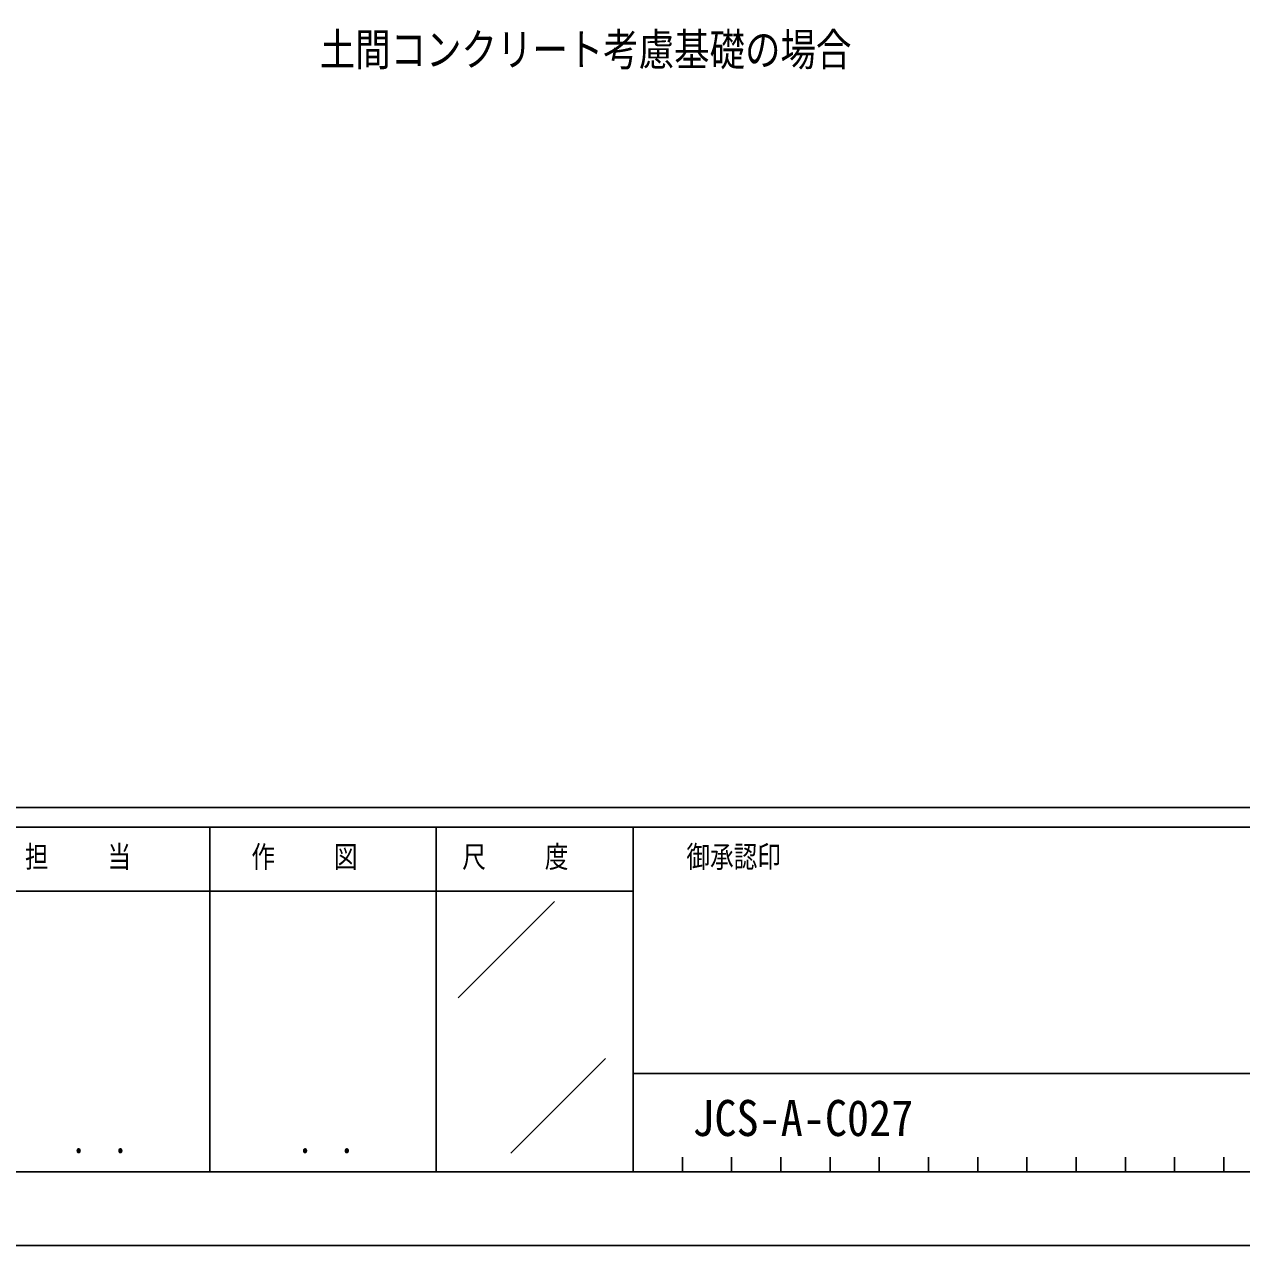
# Model space of a CAD drawing. Units: millimetres, scale not verified. Extents: x -12615 to 12615, y -8910 to 8910.
# Drawn here: x 4700 to 8409, y -8910 to -5188 of the extents above; entities that cross this region are included whole.
import ezdxf
from ezdxf.enums import TextEntityAlignment as Align

# ---------------------------------------------------------------- set-up
doc = ezdxf.new("R2010")
doc.units = ezdxf.units.MM
doc.header["$LTSCALE"] = 30
doc.layers.add('0-2_USER1', color=3, linetype='Continuous')
doc.layers.add('0-7_YKK_ZWAK', color=7, linetype='Continuous')
doc.styles.add('ＭＳ ゴシック', font='')
doc.styles.get('ＭＳ ゴシック').set_extended_font_data('MS Gothic')

msp = doc.modelspace()

# ---------------------------------------------------------------- linework, layer by layer
at = {"layer": '0-7_YKK_ZWAK'}
for p, q in [((11685.06, -7575), (-11714.94, -7575)), ((5265.06, -7635), (5265.06, -8685)), ((5955.06, -7635), (5955.06, -8685)), ((6555.06, -7635), (5955.06, -7635)), ((9652.56, -7635), (6555.06, -7635)), ((6555.06, -7635), (6555.06, -8685)), ((5955.06, -7830), (3885.06, -7830)), ((5955.06, -7830), (6555.06, -7830)), ((6021.31, -8154.87), (6315.11, -7861.08)), ((6182.02, -8627.97), (6470.68, -8339.3)), ((6555.06, -8385), (9652.56, -8385)), ((6705.06, -8640), (6705.06, -8685)), ((6855.06, -8640), (6855.06, -8685)), ((7005.06, -8640), (7005.06, -8685)), ((7155.06, -8640), (7155.06, -8685)), ((7305.06, -8640), (7305.06, -8685)), ((7455.06, -8640), (7455.06, -8685)), ((7605.06, -8640), (7605.06, -8685)), ((7755.06, -8640), (7755.06, -8685)), ((7905.06, -8640), (7905.06, -8685)), ((8055.06, -8640), (8055.06, -8685)), ((8205.06, -8640), (8205.06, -8685)), ((8355.06, -8640), (8355.06, -8685)), ((3885.06, -8685), (5955.06, -8685)), ((5955.06, -8685), (6555.06, -8685)), ((6555.06, -8685), (9652.56, -8685))]:
    msp.add_line(p, q, dxfattribs=at)
msp.add_lwpolyline([(-12615, -8910), (12615, -8910), (12615, 8910), (-12615, 8910)], close=True, dxfattribs=at)
msp.add_lwpolyline([(5955.06, -7635), (3885.06, -7635), (3885.06, -8685)], dxfattribs=at)

# ---------------------------------------------------------------- texts
at = {"layer": '0-2_USER1', "style": 'ＭＳ ゴシック'}
for s, height, width, p in [('土間コンクリート考慮基礎の場合', 98.97, 0.8, (5600.06, -5343.25)), ('JCS-A-C027', 110, 0.9, (6735.32, -8609.11))]:
    msp.add_text(s, height=height, dxfattribs=dict(at, width=width)).set_placement(p, align=Align.BOTTOM_LEFT)
at = {"layer": '0-7_YKK_ZWAK', "style": 'ＭＳ ゴシック', "width": 0.8}
for s, height, p in [('担     当', 65.98, (4701.66, -7777.5)), ('作     図', 65.98, (5391.66, -7777.5)), ('尺     度', 65.98, (6034.26, -7777.5)), ('御承認印', 65.98, (6717.41, -7777.5)), ('． ．', 77.75, (4845, -8653.06)), ('． ．', 77.75, (5535, -8653.06))]:
    msp.add_text(s, height=height, dxfattribs=at).set_placement(p, align=Align.BOTTOM_LEFT)

doc.saveas('drawing.dxf')
